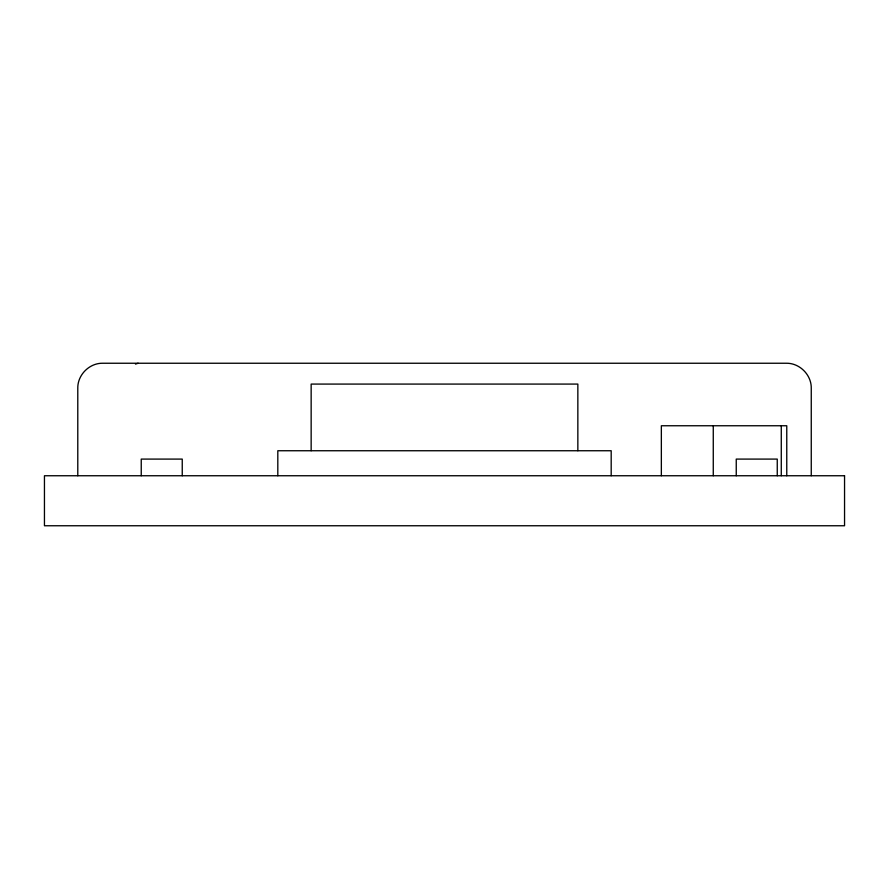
<?xml version="1.0" encoding="UTF-8"?>
<svg xmlns="http://www.w3.org/2000/svg" width="889" height="889" viewBox="0 0 889 889"><rect width="100%" height="100%" fill="white"/><g stroke="black" fill="none" stroke-linecap="round" stroke-linejoin="round"><path stroke-width="1.33" d="M135.472 364.09L138.151 363.245M811.257 475.748L811.257 388.249C811.535 374.88 799.622 362.956 786.254 363.245L102.791 363.245C89.422 362.956 77.51 374.88 77.788 388.249L77.788 475.748M786.765 475.748L786.765 425.753L661.349 425.753L661.349 475.748M781.275 425.753L781.275 475.748M777.253 475.759L777.253 459.091L736.248 459.091L736.248 475.759M713.267 425.753L713.267 475.748M611.188 475.748L611.188 450.745L277.812 450.745L277.812 475.748M577.85 450.745L577.85 384.081L311.15 384.081L311.15 450.745M182.245 475.759L182.245 459.091L141.24 459.091L141.24 475.759M844.55 475.748L44.45 475.748L44.45 525.755L844.55 525.755L844.55 475.748"/></g></svg>
